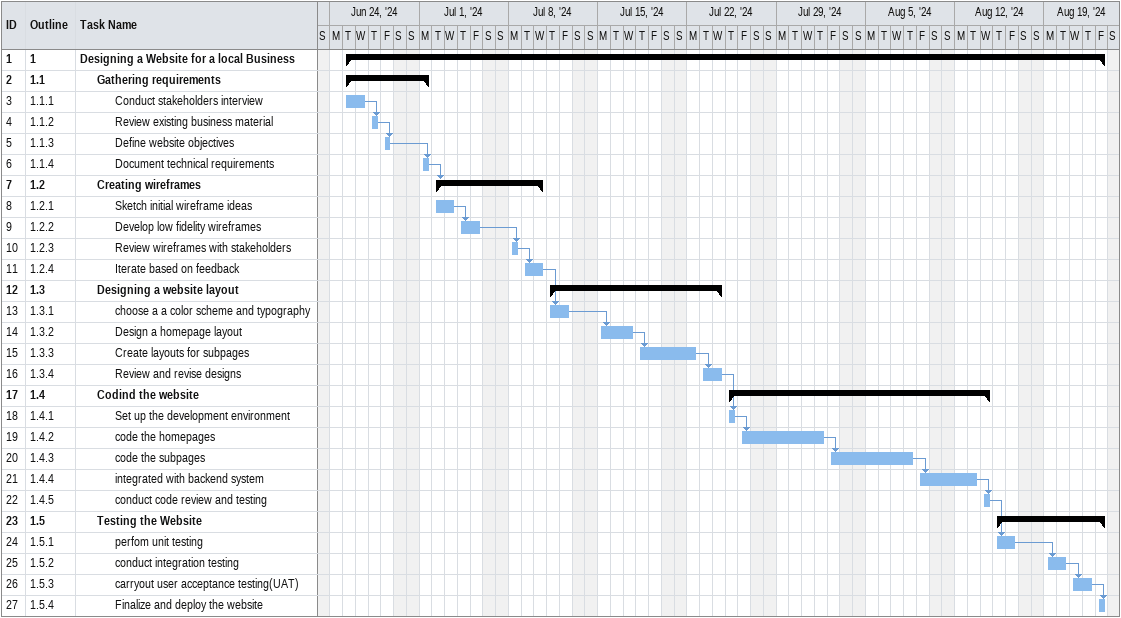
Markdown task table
| ID | WBS | Task | Start | Finish | Predecessors |
|---|---|---|---|---|---|
| 1 | 1 | **Designing a Website for a local Business** | 2024-06-25 | 2024-08-23 |  |
| 2 | 1.1 | **Gathering requirements** | 2024-06-25 | 2024-07-01 |  |
| 3 | 1.1.1 | Conduct stakeholders interview | 2024-06-25 | 2024-06-26 |  |
| 4 | 1.1.2 | Review existing business material | 2024-06-27 | 2024-06-27 | 3 |
| 5 | 1.1.3 | Define website objectives | 2024-06-28 | 2024-06-28 | 4 |
| 6 | 1.1.4 | Document technical requirements | 2024-07-01 | 2024-07-01 | 5 |
| 7 | 1.2 | **Creating wireframes** | 2024-07-02 | 2024-07-10 | 6 |
| 8 | 1.2.1 | Sketch initial wireframe ideas | 2024-07-02 | 2024-07-03 |  |
| 9 | 1.2.2 | Develop low fidelity wireframes | 2024-07-04 | 2024-07-05 | 8 |
| 10 | 1.2.3 | Review wireframes with stakeholders | 2024-07-08 | 2024-07-08 | 9 |
| 11 | 1.2.4 | Iterate based on feedback | 2024-07-09 | 2024-07-10 | 10 |
| 12 | 1.3 | **Designing a website layout** | 2024-07-11 | 2024-07-24 |  |
| 13 | 1.3.1 | choose a a color scheme and typography | 2024-07-11 | 2024-07-12 | 11 |
| 14 | 1.3.2 | Design a homepage layout | 2024-07-15 | 2024-07-17 | 13 |
| 15 | 1.3.3 | Create layouts for subpages | 2024-07-18 | 2024-07-22 | 14 |
| 16 | 1.3.4 | Review and revise designs | 2024-07-23 | 2024-07-24 | 15 |
| 17 | 1.4 | **Codind the website** | 2024-07-25 | 2024-08-14 |  |
| 18 | 1.4.1 | Set up the development environment | 2024-07-25 | 2024-07-25 | 16 |
| 19 | 1.4.2 | code the homepages | 2024-07-26 | 2024-08-01 | 18 |
| 20 | 1.4.3 | code the subpages | 2024-08-02 | 2024-08-08 | 19 |
| 21 | 1.4.4 | integrated with backend system | 2024-08-09 | 2024-08-13 | 20 |
| 22 | 1.4.5 | conduct code review and testing | 2024-08-14 | 2024-08-14 | 21 |
| 23 | 1.5 | **Testing the Website** | 2024-08-15 | 2024-08-23 |  |
| 24 | 1.5.1 | perfom unit testing | 2024-08-15 | 2024-08-16 | 22 |
| 25 | 1.5.2 | conduct integration testing | 2024-08-19 | 2024-08-20 | 24 |
| 26 | 1.5.3 | carryout user acceptance testing(UAT) | 2024-08-21 | 2024-08-22 | 25 |
| 27 | 1.5.4 | Finalize and deploy the website | 2024-08-23 | 2024-08-23 | 26 |
